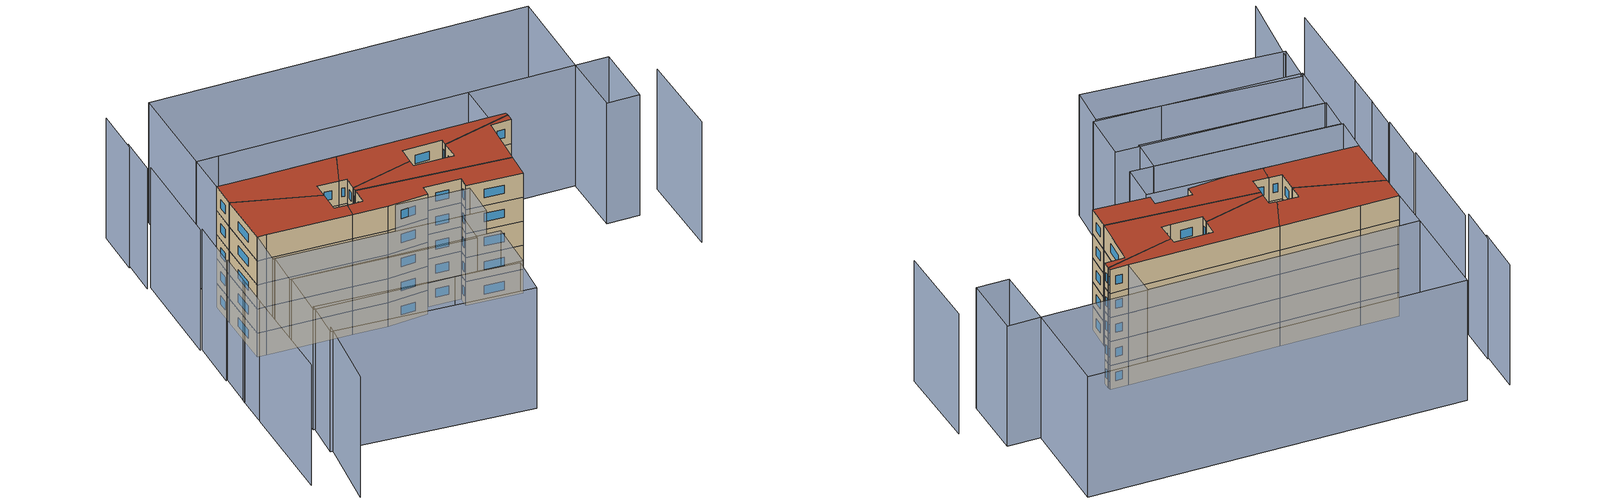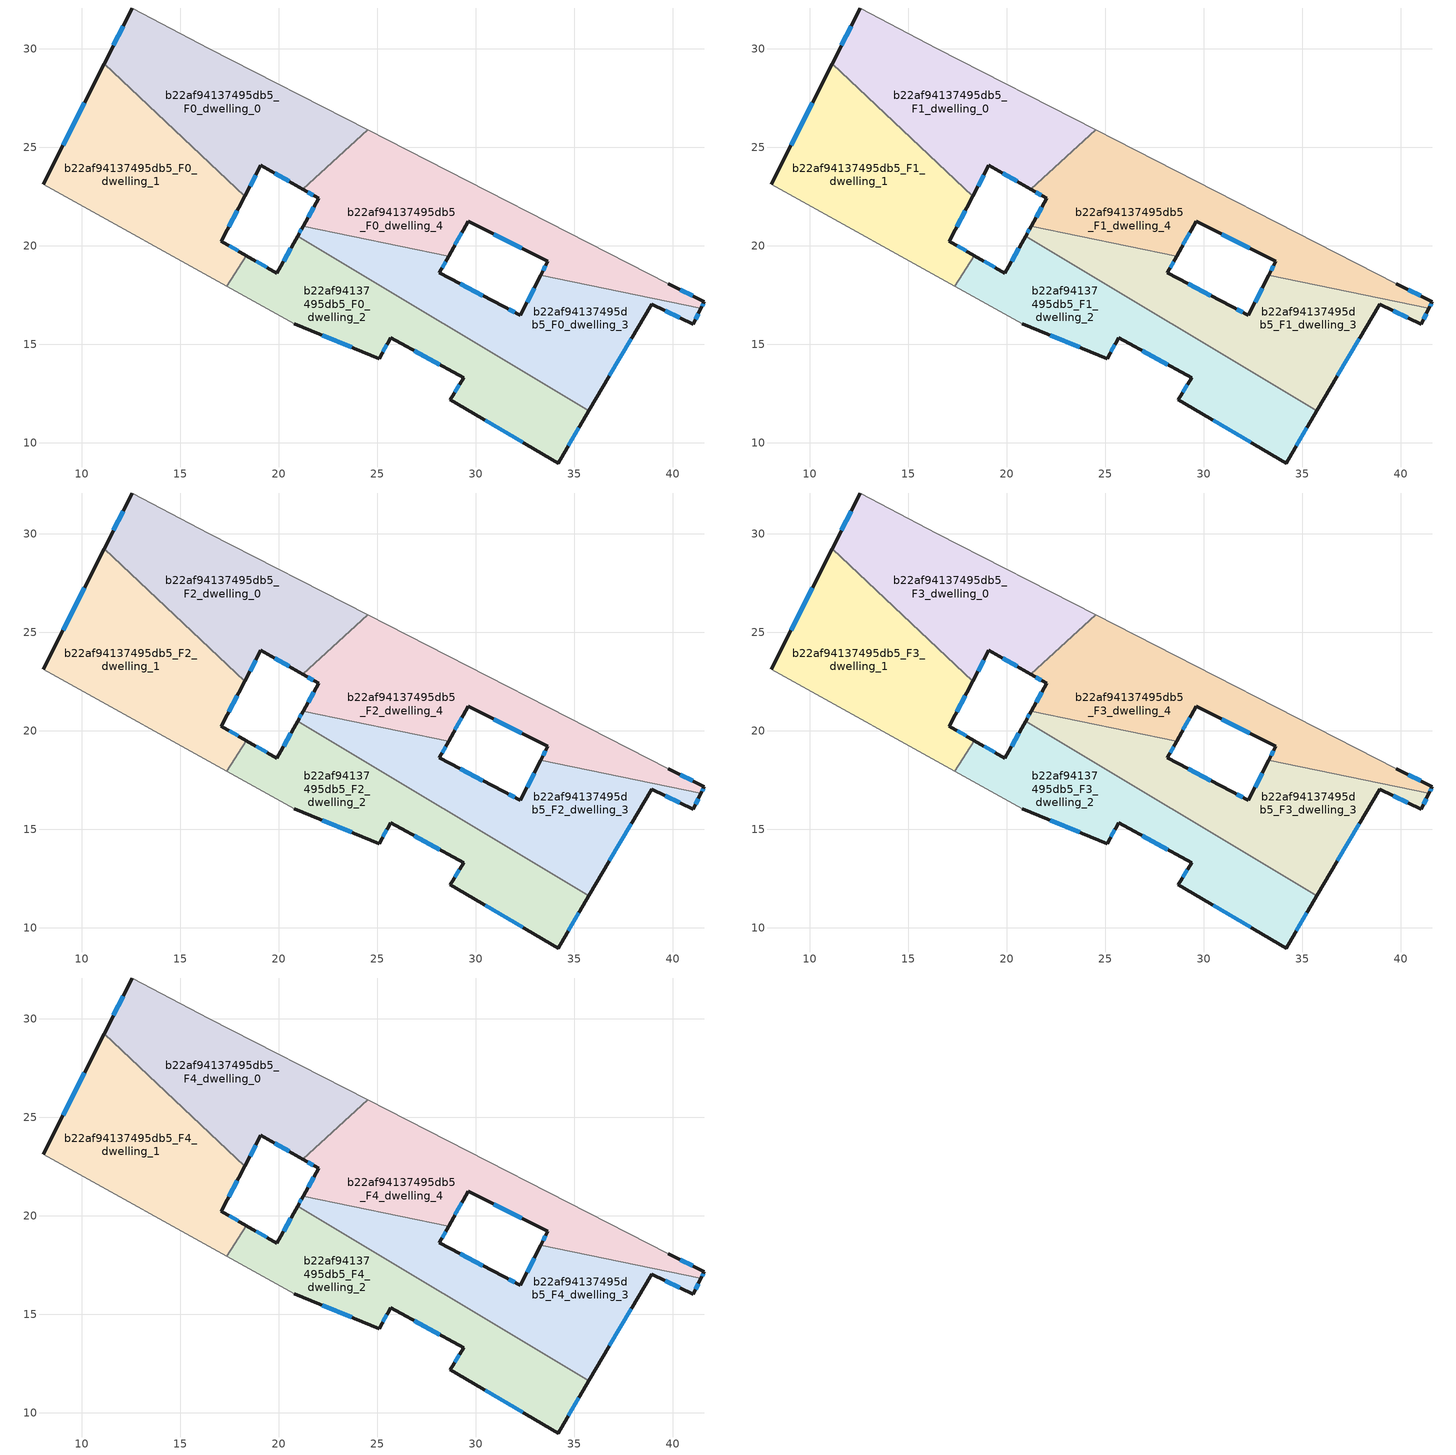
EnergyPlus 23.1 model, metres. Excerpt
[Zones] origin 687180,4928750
b22af94137495db5_F0_dwelling_0
 floor ground (EU_floor_Construction): 24.52,25.89 21.21,22.88 19.09,24.09 18.27,22.54 11.14,29.26 12.56,32.08 16.47,30.01 z0
 wall outside (EU_wall_Construction): 18.27,22.54 19.09,24.09 21.21,22.88 / 12.56,32.08 11.14,29.26 z0:3
 wall adiabatic (EU_wall_Construction): 24.52,25.89 16.47,30.01 12.56,32.08 z0:3
 wall to b22af94137495db5_F0_dwelling_4 (EU_wall_Construction): 21.21,22.88 24.51,25.89 z0:3
 wall to b22af94137495db5_F0_dwelling_1 (EU_wall_Construction): 11.14,29.26 18.27,22.54 z0:3
 window (EU_Window_Construction): 19.78,23.7 20.52,23.28 / 18.54,23.04 18.83,23.58 / 12.1,31.16 11.6,30.18 z0.98:2.02
b22af94137495db5_F0_dwelling_1
 floor ground (EU_floor_Construction): 18.27,22.54 17.06,20.24 18.34,19.51 17.34,17.96 8.94,22.63 8.03,23.13 11.14,29.26 z0
 wall outside (EU_wall_Construction): 11.14,29.26 8.03,23.13 / 18.34,19.51 17.06,20.24 18.27,22.54 z0:3
 wall adiabatic (EU_wall_Construction): 8.03,23.13 8.94,22.63 17.34,17.96 z0:3
 wall to b22af94137495db5_F0_dwelling_2 (EU_wall_Construction): 17.35,17.96 18.34,19.51 z0:3
 window (EU_Window_Construction): 10.13,27.27 9.04,25.13 / 17.46,20.99 17.88,21.79 / 17.93,19.75 17.48,20 z0.98:2.02
b22af94137495db5_F0_dwelling_2
 floor ground (EU_floor_Construction): 35.74,11.64 34.17,8.98 28.7,12.2 29.38,13.32 25.67,15.34 25.09,14.27 20.79,16.04 17.34,17.96 18.34,19.51 19.9,18.62 20.95,20.5 z0
 wall outside (EU_wall_Construction): 20.79,16.04 25.09,14.27 25.67,15.34 29.38,13.32 28.7,12.2 34.17,8.98 35.74,11.64 / 20.95,20.5 19.9,18.62 18.34,19.51 z0:3
 wall adiabatic (EU_wall_Construction): 17.34,17.96 20.79,16.04 z0:3
 wall to b22af94137495db5_F0_dwelling_3 (EU_wall_Construction): 35.74,11.64 20.95,20.5 z0:3
 window (EU_Window_Construction): 29.16,12.96 28.92,12.57 / 26.88,14.68 28.18,13.98 / 25.28,14.62 25.48,14.99 / 22.19,15.47 23.69,14.85 / 19.4,18.91 18.85,19.22 / 20.61,19.89 20.24,19.23 / 34.68,9.85 35.23,10.78 / 30.48,11.15 32.39,10.03 z0.98:2.02
b22af94137495db5_F0_dwelling_3
 floor ground (EU_floor_Construction): 41.43,16.83 41.03,16.02 38.92,17.05 35.74,11.64 20.95,20.5 21.23,21 28.62,19.48 28.15,18.63 31.39,16.93 32.26,16.48 33.3,18.51 z0
 wall outside (EU_wall_Construction): 35.74,11.64 38.92,17.05 41.03,16.02 41.43,16.83 / 21.23,21 20.95,20.5 / 33.3,18.51 32.26,16.48 31.39,16.93 28.15,18.63 28.62,19.48 z0:3
 wall to b22af94137495db5_F0_dwelling_4 (EU_wall_Construction): 28.62,19.48 21.23,21 / 41.43,16.83 33.3,18.51 z0:3
 window (EU_Window_Construction): 36.77,13.4 37.89,15.29 / 21.14,20.84 21.04,20.66 / 28.3,18.91 28.47,19.2 / 30.34,17.48 29.21,18.08 / 31.98,16.63 31.68,16.78 / 32.96,17.85 32.6,17.14 / 41.16,16.28 41.3,16.57 / 39.61,16.72 40.35,16.36 z0.98:2.02
b22af94137495db5_F0_dwelling_4
 floor ground (EU_floor_Construction): 39.77,18.08 41.6,17.18 41.43,16.83 33.3,18.51 33.65,19.21 29.6,21.26 28.62,19.48 21.23,21 22.02,22.42 21.21,22.88 24.52,25.89 z0
 wall outside (EU_wall_Construction): 28.62,19.48 29.6,21.26 33.65,19.21 33.3,18.51 / 21.21,22.88 22.02,22.42 21.23,21 / 41.43,16.83 41.6,17.18 39.77,18.08 z0:3
 wall adiabatic (EU_wall_Construction): 39.77,18.08 24.52,25.89 z0:3
 window (EU_Window_Construction): 33.54,18.98 33.41,18.74 / 30.92,20.59 32.34,19.88 / 28.94,20.06 29.28,20.68 / 21.77,21.96 21.49,21.46 / 21.47,22.73 21.76,22.57 / 41.01,17.47 40.37,17.79 / 41.49,16.95 41.55,17.07 z0.98:2.02
b22af94137495db5_F1_dwelling_0
 floor to b22af94137495db5_F0_dwelling_0 (EU_floor_Construction): 24.51,25.89 21.21,22.88 19.09,24.09 18.27,22.54 11.14,29.26 12.56,32.08 16.47,30.01 z3
 wall outside (EU_wall_Construction): 18.27,22.54 19.09,24.09 21.21,22.88 / 12.56,32.08 11.14,29.26 z3:6
 wall adiabatic (EU_wall_Construction): 24.52,25.89 16.47,30.01 12.56,32.08 z3:6
 wall to b22af94137495db5_F1_dwelling_4 (EU_wall_Construction): 21.21,22.88 24.51,25.89 z3:6
 wall to b22af94137495db5_F1_dwelling_1 (EU_wall_Construction): 11.14,29.26 18.27,22.54 z3:6
 window (EU_Window_Construction): 19.78,23.7 20.52,23.28 / 18.54,23.04 18.83,23.58 / 12.1,31.16 11.6,30.18 z3.98:5.02
b22af94137495db5_F1_dwelling_1
 floor to b22af94137495db5_F0_dwelling_1 (EU_floor_Construction): 18.27,22.54 17.06,20.24 18.34,19.51 17.34,17.96 8.94,22.63 8.03,23.13 11.14,29.26 z3
 wall outside (EU_wall_Construction): 11.14,29.26 8.03,23.13 / 18.34,19.51 17.06,20.24 18.27,22.54 z3:6
 wall adiabatic (EU_wall_Construction): 8.03,23.13 8.94,22.63 17.34,17.96 z3:6
 wall to b22af94137495db5_F1_dwelling_2 (EU_wall_Construction): 17.35,17.96 18.34,19.51 z3:6
 window (EU_Window_Construction): 10.13,27.27 9.04,25.13 / 17.46,20.99 17.88,21.79 / 17.93,19.75 17.48,20 z3.98:5.02
b22af94137495db5_F1_dwelling_2
 floor to b22af94137495db5_F0_dwelling_2 (EU_floor_Construction): 35.74,11.64 34.17,8.98 28.7,12.2 29.38,13.32 25.67,15.34 25.09,14.27 20.79,16.04 17.34,17.96 18.34,19.51 19.9,18.62 20.95,20.5 z3
 wall outside (EU_wall_Construction): 20.79,16.04 25.09,14.27 25.67,15.34 29.38,13.32 28.7,12.2 34.17,8.98 35.74,11.64 / 20.95,20.5 19.9,18.62 18.34,19.51 z3:6
 wall adiabatic (EU_wall_Construction): 17.34,17.96 20.79,16.04 z3:6
 wall to b22af94137495db5_F1_dwelling_3 (EU_wall_Construction): 35.74,11.64 20.95,20.5 z3:6
 window (EU_Window_Construction): 29.16,12.96 28.92,12.57 / 26.88,14.68 28.18,13.98 / 25.28,14.62 25.48,14.99 / 22.19,15.47 23.69,14.85 / 19.4,18.91 18.85,19.22 / 20.61,19.89 20.24,19.23 / 34.68,9.85 35.23,10.78 / 30.48,11.15 32.39,10.03 z3.98:5.02
b22af94137495db5_F1_dwelling_3
 floor to b22af94137495db5_F0_dwelling_3 (EU_floor_Construction): 41.43,16.83 41.03,16.02 38.92,17.05 35.74,11.64 20.95,20.5 21.23,21 28.62,19.48 28.15,18.63 31.39,16.93 32.26,16.48 33.3,18.51 z3
 wall outside (EU_wall_Construction): 35.74,11.64 38.92,17.05 41.03,16.02 41.43,16.83 / 21.23,21 20.95,20.5 / 33.3,18.51 32.26,16.48 31.39,16.93 28.15,18.63 28.62,19.48 z3:6
 wall to b22af94137495db5_F1_dwelling_4 (EU_wall_Construction): 28.62,19.48 21.23,21 / 41.43,16.83 33.3,18.51 z3:6
 window (EU_Window_Construction): 36.77,13.4 37.89,15.29 / 21.14,20.84 21.04,20.66 / 28.3,18.91 28.47,19.2 / 30.34,17.48 29.21,18.08 / 31.98,16.63 31.68,16.78 / 32.96,17.85 32.6,17.14 / 41.16,16.28 41.3,16.57 / 39.61,16.72 40.35,16.36 z3.98:5.02
b22af94137495db5_F1_dwelling_4
 floor to b22af94137495db5_F0_dwelling_4 (EU_floor_Construction): 39.77,18.08 41.6,17.18 41.43,16.83 33.3,18.51 33.65,19.21 29.6,21.26 28.62,19.48 21.23,21 22.02,22.42 21.21,22.88 24.51,25.89 z3
 wall outside (EU_wall_Construction): 28.62,19.48 29.6,21.26 33.65,19.21 33.3,18.51 / 21.21,22.88 22.02,22.42 21.23,21 / 41.43,16.83 41.6,17.18 39.77,18.08 z3:6
 wall adiabatic (EU_wall_Construction): 39.77,18.08 24.52,25.89 z3:6
 window (EU_Window_Construction): 33.54,18.98 33.41,18.74 / 30.92,20.59 32.34,19.88 / 28.94,20.06 29.28,20.68 / 21.77,21.96 21.49,21.46 / 21.47,22.73 21.76,22.57 / 41.01,17.47 40.37,17.79 / 41.49,16.95 41.55,17.07 z3.98:5.02
b22af94137495db5_F2_dwelling_0
 floor to b22af94137495db5_F1_dwelling_0 (EU_floor_Construction): 24.51,25.89 21.21,22.88 19.09,24.09 18.27,22.54 11.14,29.26 12.56,32.08 16.47,30.01 z6
 wall outside (EU_wall_Construction): 18.27,22.54 19.09,24.09 21.21,22.88 / 12.56,32.08 11.14,29.26 z6:9
 wall adiabatic (EU_wall_Construction): 24.52,25.89 16.47,30.01 12.56,32.08 z6:9
 wall to b22af94137495db5_F2_dwelling_4 (EU_wall_Construction): 21.21,22.88 24.51,25.89 z6:9
 wall to b22af94137495db5_F2_dwelling_1 (EU_wall_Construction): 11.14,29.26 18.27,22.54 z6:9
 window (EU_Window_Construction): 19.78,23.7 20.52,23.28 / 18.54,23.04 18.83,23.58 / 12.1,31.16 11.6,30.18 z6.98:8.02
b22af94137495db5_F2_dwelling_1
 floor to b22af94137495db5_F1_dwelling_1 (EU_floor_Construction): 18.27,22.54 17.06,20.24 18.34,19.51 17.34,17.96 8.94,22.63 8.03,23.13 11.14,29.26 z6
 wall outside (EU_wall_Construction): 11.14,29.26 8.03,23.13 / 18.34,19.51 17.06,20.24 18.27,22.54 z6:9
 wall adiabatic (EU_wall_Construction): 8.03,23.13 8.94,22.63 17.34,17.96 z6:9
 wall to b22af94137495db5_F2_dwelling_2 (EU_wall_Construction): 17.35,17.96 18.34,19.51 z6:9
 window (EU_Window_Construction): 10.13,27.27 9.04,25.13 / 17.46,20.99 17.88,21.79 / 17.93,19.75 17.48,20 z6.98:8.02
b22af94137495db5_F2_dwelling_2
 floor to b22af94137495db5_F1_dwelling_2 (EU_floor_Construction): 35.74,11.64 34.17,8.98 28.7,12.2 29.38,13.32 25.67,15.34 25.09,14.27 20.79,16.04 17.34,17.96 18.34,19.51 19.9,18.62 20.95,20.5 z6
 wall outside (EU_wall_Construction): 20.79,16.04 25.09,14.27 25.67,15.34 29.38,13.32 28.7,12.2 34.17,8.98 35.74,11.64 / 20.95,20.5 19.9,18.62 18.34,19.51 z6:9
 wall adiabatic (EU_wall_Construction): 17.34,17.96 20.79,16.04 z6:9
 wall to b22af94137495db5_F2_dwelling_3 (EU_wall_Construction): 35.74,11.64 20.95,20.5 z6:9
 window (EU_Window_Construction): 29.16,12.96 28.92,12.57 / 26.88,14.68 28.18,13.98 / 25.28,14.62 25.48,14.99 / 22.19,15.47 23.69,14.85 / 19.4,18.91 18.85,19.22 / 20.61,19.89 20.24,19.23 / 34.68,9.85 35.23,10.78 / 30.48,11.15 32.39,10.03 z6.98:8.02
b22af94137495db5_F2_dwelling_3
 floor to b22af94137495db5_F1_dwelling_3 (EU_floor_Construction): 41.43,16.83 41.03,16.02 38.92,17.05 35.74,11.64 20.95,20.5 21.23,21 28.62,19.48 28.15,18.63 31.39,16.93 32.26,16.48 33.3,18.51 z6
 wall outside (EU_wall_Construction): 35.74,11.64 38.92,17.05 41.03,16.02 41.43,16.83 / 21.23,21 20.95,20.5 / 33.3,18.51 32.26,16.48 31.39,16.93 28.15,18.63 28.62,19.48 z6:9
 wall to b22af94137495db5_F2_dwelling_4 (EU_wall_Construction): 28.62,19.48 21.23,21 / 41.43,16.83 33.3,18.51 z6:9
 window (EU_Window_Construction): 36.77,13.4 37.89,15.29 / 21.14,20.84 21.04,20.66 / 28.3,18.91 28.47,19.2 / 30.34,17.48 29.21,18.08 / 31.98,16.63 31.68,16.78 / 32.96,17.85 32.6,17.14 / 41.16,16.28 41.3,16.57 / 39.61,16.72 40.35,16.36 z6.98:8.02
b22af94137495db5_F2_dwelling_4
 floor to b22af94137495db5_F1_dwelling_4 (EU_floor_Construction): 39.77,18.08 41.6,17.18 41.43,16.83 33.3,18.51 33.65,19.21 29.6,21.26 28.62,19.48 21.23,21 22.02,22.42 21.21,22.88 24.51,25.89 z6
 wall outside (EU_wall_Construction): 28.62,19.48 29.6,21.26 33.65,19.21 33.3,18.51 / 21.21,22.88 22.02,22.42 21.23,21 / 41.43,16.83 41.6,17.18 39.77,18.08 z6:9
 wall adiabatic (EU_wall_Construction): 39.77,18.08 24.52,25.89 z6:9
 window (EU_Window_Construction): 33.54,18.98 33.41,18.74 / 30.92,20.59 32.34,19.88 / 28.94,20.06 29.28,20.68 / 21.77,21.96 21.49,21.46 / 21.47,22.73 21.76,22.57 / 41.01,17.47 40.37,17.79 / 41.49,16.95 41.55,17.07 z6.98:8.02
b22af94137495db5_F3_dwelling_0
 floor to b22af94137495db5_F2_dwelling_0 (EU_floor_Construction): 24.51,25.89 21.21,22.88 19.09,24.09 18.27,22.54 11.14,29.26 12.56,32.08 16.47,30.01 z9
 wall outside (EU_wall_Construction): 18.27,22.54 19.09,24.09 21.21,22.88 / 12.56,32.08 11.14,29.26 z9:12
 wall adiabatic (EU_wall_Construction): 24.52,25.89 16.47,30.01 12.56,32.08 z9:12
 wall to b22af94137495db5_F3_dwelling_4 (EU_wall_Construction): 21.21,22.88 24.51,25.89 z9:12
 wall to b22af94137495db5_F3_dwelling_1 (EU_wall_Construction): 11.14,29.26 18.27,22.54 z9:12
 window (EU_Window_Construction): 19.78,23.7 20.52,23.28 / 18.54,23.04 18.83,23.58 / 12.1,31.16 11.6,30.18 z9.98:11.02
b22af94137495db5_F3_dwelling_1
 floor to b22af94137495db5_F2_dwelling_1 (EU_floor_Construction): 18.27,22.54 17.06,20.24 18.34,19.51 17.34,17.96 8.94,22.63 8.03,23.13 11.14,29.26 z9
 wall outside (EU_wall_Construction): 11.14,29.26 8.03,23.13 / 18.34,19.51 17.06,20.24 18.27,22.54 z9:12
 wall adiabatic (EU_wall_Construction): 8.03,23.13 8.94,22.63 17.34,17.96 z9:12
 wall to b22af94137495db5_F3_dwelling_2 (EU_wall_Construction): 17.35,17.96 18.34,19.51 z9:12
 window (EU_Window_Construction): 10.13,27.27 9.04,25.13 / 17.46,20.99 17.88,21.79 / 17.93,19.75 17.48,20 z9.98:11.02
b22af94137495db5_F3_dwelling_2
 floor to b22af94137495db5_F2_dwelling_2 (EU_floor_Construction): 35.74,11.64 34.17,8.98 28.7,12.2 29.38,13.32 25.67,15.34 25.09,14.27 20.79,16.04 17.34,17.96 18.34,19.51 19.9,18.62 20.95,20.5 z9
 wall outside (EU_wall_Construction): 20.79,16.04 25.09,14.27 25.67,15.34 29.38,13.32 28.7,12.2 34.17,8.98 35.74,11.64 / 20.95,20.5 19.9,18.62 18.34,19.51 z9:12
 wall adiabatic (EU_wall_Construction): 17.34,17.96 20.79,16.04 z9:12
 wall to b22af94137495db5_F3_dwelling_3 (EU_wall_Construction): 35.74,11.64 20.95,20.5 z9:12
 window (EU_Window_Construction): 29.16,12.96 28.92,12.57 / 26.88,14.68 28.18,13.98 / 25.28,14.62 25.48,14.99 / 22.19,15.47 23.69,14.85 / 19.4,18.91 18.85,19.22 / 20.61,19.89 20.24,19.23 / 34.68,9.85 35.23,10.78 / 30.48,11.15 32.39,10.03 z9.98:11.02
b22af94137495db5_F3_dwelling_3
 floor to b22af94137495db5_F2_dwelling_3 (EU_floor_Construction): 41.43,16.83 41.03,16.02 38.92,17.05 35.74,11.64 20.95,20.5 21.23,21 28.62,19.48 28.15,18.63 31.39,16.93 32.26,16.48 33.3,18.51 z9
 wall outside (EU_wall_Construction): 35.74,11.64 38.92,17.05 41.03,16.02 41.43,16.83 / 21.23,21 20.95,20.5 / 33.3,18.51 32.26,16.48 31.39,16.93 28.15,18.63 28.62,19.48 z9:12
 wall to b22af94137495db5_F3_dwelling_4 (EU_wall_Construction): 28.62,19.48 21.23,21 / 41.43,16.83 33.3,18.51 z9:12
 window (EU_Window_Construction): 36.77,13.4 37.89,15.29 / 21.14,20.84 21.04,20.66 / 28.3,18.91 28.47,19.2 / 30.34,17.48 29.21,18.08 / 31.98,16.63 31.68,16.78 / 32.96,17.85 32.6,17.14 / 41.16,16.28 41.3,16.57 / 39.61,16.72 40.35,16.36 z9.98:11.02
b22af94137495db5_F3_dwelling_4
 floor to b22af94137495db5_F2_dwelling_4 (EU_floor_Construction): 39.77,18.08 41.6,17.18 41.43,16.83 33.3,18.51 33.65,19.21 29.6,21.26 28.62,19.48 21.23,21 22.02,22.42 21.21,22.88 24.51,25.89 z9
 wall outside (EU_wall_Construction): 28.62,19.48 29.6,21.26 33.65,19.21 33.3,18.51 / 21.21,22.88 22.02,22.42 21.23,21 / 41.43,16.83 41.6,17.18 39.77,18.08 z9:12
 wall adiabatic (EU_wall_Construction): 39.77,18.08 24.52,25.89 z9:12
 window (EU_Window_Construction): 33.54,18.98 33.41,18.74 / 30.92,20.59 32.34,19.88 / 28.94,20.06 29.28,20.68 / 21.77,21.96 21.49,21.46 / 21.47,22.73 21.76,22.57 / 41.01,17.47 40.37,17.79 / 41.49,16.95 41.55,17.07 z9.98:11.02
b22af94137495db5_F4_dwelling_0
 floor to b22af94137495db5_F3_dwelling_0 (EU_floor_Construction): 24.51,25.89 21.21,22.88 19.09,24.09 18.27,22.54 11.14,29.26 12.56,32.08 16.47,30.01 z12
 wall outside (EU_wall_Construction): 18.27,22.54 19.09,24.09 21.21,22.88 / 12.56,32.08 11.14,29.26 z12:15
 wall adiabatic (EU_wall_Construction): 24.52,25.89 16.47,30.01 12.56,32.08 z12:15
 wall to b22af94137495db5_F4_dwelling_4 (EU_wall_Construction): 21.21,22.88 24.51,25.89 z12:15
 wall to b22af94137495db5_F4_dwelling_1 (EU_wall_Construction): 11.14,29.26 18.27,22.54 z12:15
 window (EU_Window_Construction): 19.78,23.7 20.52,23.28 / 18.54,23.04 18.83,23.58 / 12.1,31.16 11.6,30.18 z12.98:14.02
 roof outside (EU_roof_Construction): 21.21,22.88 24.52,25.89 16.47,30.01 12.56,32.08 11.14,29.26 18.27,22.54 19.09,24.09 z15
b22af94137495db5_F4_dwelling_1
 floor to b22af94137495db5_F3_dwelling_1 (EU_floor_Construction): 18.27,22.54 17.06,20.24 18.34,19.51 17.34,17.96 8.94,22.63 8.03,23.13 11.14,29.26 z12
 wall outside (EU_wall_Construction): 11.14,29.26 8.03,23.13 / 18.34,19.51 17.06,20.24 18.27,22.54 z12:15
 wall adiabatic (EU_wall_Construction): 8.03,23.13 8.94,22.63 17.34,17.96 z12:15
 wall to b22af94137495db5_F4_dwelling_2 (EU_wall_Construction): 17.35,17.96 18.34,19.51 z12:15
 window (EU_Window_Construction): 10.13,27.27 9.04,25.13 / 17.46,20.99 17.88,21.79 / 17.93,19.75 17.48,20 z12.98:14.02
 roof outside (EU_roof_Construction): 17.34,17.96 18.34,19.51 17.06,20.24 18.27,22.54 11.14,29.26 8.03,23.13 8.94,22.63 z15
b22af94137495db5_F4_dwelling_2
 floor to b22af94137495db5_F3_dwelling_2 (EU_floor_Construction): 35.74,11.64 34.17,8.98 28.7,12.2 29.38,13.32 25.67,15.34 25.09,14.27 20.79,16.04 17.34,17.96 18.34,19.51 19.9,18.62 20.95,20.5 z12
 wall outside (EU_wall_Construction): 20.79,16.04 25.09,14.27 25.67,15.34 29.38,13.32 28.7,12.2 34.17,8.98 35.74,11.64 / 20.95,20.5 19.9,18.62 18.34,19.51 z12:15
 wall adiabatic (EU_wall_Construction): 17.34,17.96 20.79,16.04 z12:15
 wall to b22af94137495db5_F4_dwelling_3 (EU_wall_Construction): 35.74,11.64 20.95,20.5 z12:15
 window (EU_Window_Construction): 29.16,12.96 28.92,12.57 / 26.88,14.68 28.18,13.98 / 25.28,14.62 25.48,14.99 / 22.19,15.47 23.69,14.85 / 19.4,18.91 18.85,19.22 / 20.61,19.89 20.24,19.23 / 34.68,9.85 35.23,10.78 / 30.48,11.15 32.39,10.03 z12.98:14.02
 roof outside (EU_roof_Construction): 34.17,8.98 35.74,11.64 20.95,20.5 19.9,18.62 18.34,19.51 17.34,17.96 20.79,16.04 25.09,14.27 25.67,15.34 29.38,13.32 28.7,12.2 z15
b22af94137495db5_F4_dwelling_3
 floor to b22af94137495db5_F3_dwelling_3 (EU_floor_Construction): 41.43,16.83 41.03,16.02 38.92,17.05 35.74,11.64 20.95,20.5 21.23,21 28.62,19.48 28.15,18.63 31.39,16.93 32.26,16.48 33.3,18.51 z12
 wall outside (EU_wall_Construction): 35.74,11.64 38.92,17.05 41.03,16.02 41.43,16.83 / 21.23,21 20.95,20.5 / 33.3,18.51 32.26,16.48 31.39,16.93 28.15,18.63 28.62,19.48 z12:15
 wall to b22af94137495db5_F4_dwelling_4 (EU_wall_Construction): 28.62,19.48 21.23,21 / 41.43,16.83 33.3,18.51 z12:15
 window (EU_Window_Construction): 36.77,13.4 37.89,15.29 / 21.14,20.84 21.04,20.66 / 28.3,18.91 28.47,19.2 / 30.34,17.48 29.21,18.08 / 31.98,16.63 31.68,16.78 / 32.96,17.85 32.6,17.14 / 41.16,16.28 41.3,16.57 / 39.61,16.72 40.35,16.36 z12.98:14.02
 roof outside (EU_roof_Construction): 41.03,16.02 41.43,16.83 33.3,18.51 32.26,16.48 31.39,16.93 28.15,18.63 28.62,19.48 21.23,21 20.95,20.5 35.74,11.64 38.92,17.05 z15
b22af94137495db5_F4_dwelling_4
 floor to b22af94137495db5_F3_dwelling_4 (EU_floor_Construction): 39.77,18.08 41.6,17.18 41.43,16.83 33.3,18.51 33.65,19.21 29.6,21.26 28.62,19.48 21.23,21 22.02,22.42 21.21,22.88 24.51,25.89 z12
 wall outside (EU_wall_Construction): 28.62,19.48 29.6,21.26 33.65,19.21 33.3,18.51 / 21.21,22.88 22.02,22.42 21.23,21 / 41.43,16.83 41.6,17.18 39.77,18.08 z12:15
 wall adiabatic (EU_wall_Construction): 39.77,18.08 24.52,25.89 z12:15
 window (EU_Window_Construction): 33.54,18.98 33.41,18.74 / 30.92,20.59 32.34,19.88 / 28.94,20.06 29.28,20.68 / 21.77,21.96 21.49,21.46 / 21.47,22.73 21.76,22.57 / 41.01,17.47 40.37,17.79 / 41.49,16.95 41.55,17.07 z12.98:14.02
 roof outside (EU_roof_Construction): 41.43,16.83 41.6,17.18 39.77,18.08 24.52,25.89 21.21,22.88 22.02,22.42 21.23,21 28.62,19.48 29.6,21.26 33.65,19.21 33.3,18.51 z15
shading: 52.92,0.44 57.57,9.99 / -5.19,-0.99 -0.05,7.01 / -0.91,15.65 -6.62,4.29 / 0.98,19.32 -0.97,15.46 / 2.88,22.88 0.84,19.03 / 5.61,28.39 2.73,22.96 / 11.04,39.55 5.38,28.51 / 12.95,44.03 10.73,39.71 / 15.23,48.73 12.56,43.54 / 18.76,-5.09 -0.71,6.56 / -0.71,6.56 1.77,10.71 / 1.77,10.71 21.24,-0.93 / 21.24,-0.93 18.76,-5.09 / 4.2,15.56 24.57,4.26 / 24.57,4.26 21.7,-0.91 / 21.7,-0.91 1.33,10.39 / 1.33,10.39 4.2,15.56 / 6.07,19.25 24.14,8.98 / 24.14,8.98 22.09,5.37 / 22.09,5.37 4.02,15.64 / 4.02,15.64 6.07,19.25 / 26.42,7.69 5.89,19.36 / 5.89,19.36 8.1,23.25 / 8.1,23.25 28.64,11.58 / 28.64,11.58 26.42,7.69 / 14.81,36.52 42.06,22.53 / 42.06,22.53 39.76,18.05 / 39.76,18.05 12.51,32.04 / 12.51,32.04 14.81,36.52 / 52.82,17 14.78,36.54 / 14.78,36.54 20.19,47.07 / 20.19,47.07 58.23,27.53 / 58.23,27.53 52.82,17 / 56.2,15.33 52.79,8.5 / 52.79,8.5 49.42,10.18 / 49.42,10.18 52.82,17.01 / 52.82,17.01 56.2,15.33 z0:15
[Building]
EU S2 Campaign: North Axis=0; Terrain=City; Solar Distribution=FullExterior
[Site:Location]
Bologna: Latitude=44.5; Longitude=11.25; Time Zone=1; Elevation=37
[SizingPeriod:WeatherFileDays]
AnnualSizingPeriod: Begin Month=1; Begin Day of Month=1; End Month=12; End Day of Month=31; Day of Week for Start Day=Monday; Use Weather File Daylight Saving Period=No; Use Weather File Rain and Snow Indicators=No
[MATERIAL]
EU_InternalMass_Material: Roughness=MediumRough; Thickness=0.1; Conductivity=1; Density=1800; Specific Heat=900; Thermal Absorptance=0.9; Solar Absorptance=0.7; Visible Absorptance=0.7
[MATERIAL:NOMASS] Roughness=MediumRough; Thermal Absorptance=0.9; Solar Absorptance=0.7; Visible Absorptance=0.7
Name | Thermal Resistance
EU_wall_NoMass | 0.905828
EU_roof_NoMass | 0.37593
EU_floor_NoMass | 0.67114
[WINDOWMATERIAL:SIMPLEGLAZINGSYSTEM]
EU_Window_SimpleGlazing: UFactor=4.52486; Solar Heat Gain Coefficient=0.85; Visible Transmittance=0.85
[CONSTRUCTION]
EU_wall_Construction: EU_wall_NoMass
EU_roof_Construction: EU_roof_NoMass
EU_floor_Construction: EU_floor_NoMass
EU_Window_Construction: EU_Window_SimpleGlazing
EU_InternalMass_Construction: EU_InternalMass_Material
[ZONE] Type=1; Multiplier=1; Ceiling Height=autocalculate; Floor Area=autocalculate; Part of Total Floor Area=Yes
Name | Volume
b22af94137495db5_F0_dwelling_0; b22af94137495db5_F1_dwelling_0; b22af94137495db5_F2_dwelling_0; b22af94137495db5_F3_dwelling_0; b22af94137495db5_F4_dwelling_0 | 166.981
b22af94137495db5_F0_dwelling_1 | 166.973
b22af94137495db5_F1_dwelling_1; b22af94137495db5_F2_dwelling_1; b22af94137495db5_F3_dwelling_1; b22af94137495db5_F4_dwelling_1 | 166.975
b22af94137495db5_F0_dwelling_2 | 166.989
b22af94137495db5_F1_dwelling_2; b22af94137495db5_F2_dwelling_2; b22af94137495db5_F3_dwelling_2; b22af94137495db5_F4_dwelling_2 | 166.986
b22af94137495db5_F0_dwelling_3; b22af94137495db5_F1_dwelling_3; b22af94137495db5_F2_dwelling_3; b22af94137495db5_F3_dwelling_3; b22af94137495db5_F4_dwelling_3 | 166.969
b22af94137495db5_F0_dwelling_4 | 166.949
b22af94137495db5_F1_dwelling_4; b22af94137495db5_F2_dwelling_4; b22af94137495db5_F3_dwelling_4; b22af94137495db5_F4_dwelling_4 | 166.948
[INTERNALMASS] Construction=EU_InternalMass_Construction
Name | Zone or ZoneList | Surface Area
b22af94137495db5_F0_dwelling_0_EU_InternalMass | b22af94137495db5_F0_dwelling_0 | 55.6603
b22af94137495db5_F0_dwelling_1_EU_InternalMass | b22af94137495db5_F0_dwelling_1 | 55.658
b22af94137495db5_F0_dwelling_2_EU_InternalMass | b22af94137495db5_F0_dwelling_2 | 55.6625
b22af94137495db5_F0_dwelling_3_EU_InternalMass | b22af94137495db5_F0_dwelling_3 | 55.6562
b22af94137495db5_F0_dwelling_4_EU_InternalMass | b22af94137495db5_F0_dwelling_4 | 55.6495
b22af94137495db5_F1_dwelling_0_EU_InternalMass | b22af94137495db5_F1_dwelling_0 | 55.6603
b22af94137495db5_F1_dwelling_1_EU_InternalMass | b22af94137495db5_F1_dwelling_1 | 55.658
b22af94137495db5_F1_dwelling_2_EU_InternalMass | b22af94137495db5_F1_dwelling_2 | 55.6625
b22af94137495db5_F1_dwelling_3_EU_InternalMass | b22af94137495db5_F1_dwelling_3 | 55.6562
b22af94137495db5_F1_dwelling_4_EU_InternalMass | b22af94137495db5_F1_dwelling_4 | 55.6495
b22af94137495db5_F2_dwelling_0_EU_InternalMass | b22af94137495db5_F2_dwelling_0 | 55.6603
b22af94137495db5_F2_dwelling_1_EU_InternalMass | b22af94137495db5_F2_dwelling_1 | 55.658
b22af94137495db5_F2_dwelling_2_EU_InternalMass | b22af94137495db5_F2_dwelling_2 | 55.6625
b22af94137495db5_F2_dwelling_3_EU_InternalMass | b22af94137495db5_F2_dwelling_3 | 55.6562
b22af94137495db5_F2_dwelling_4_EU_InternalMass | b22af94137495db5_F2_dwelling_4 | 55.6495
b22af94137495db5_F3_dwelling_0_EU_InternalMass | b22af94137495db5_F3_dwelling_0 | 55.6603
b22af94137495db5_F3_dwelling_1_EU_InternalMass | b22af94137495db5_F3_dwelling_1 | 55.658
b22af94137495db5_F3_dwelling_2_EU_InternalMass | b22af94137495db5_F3_dwelling_2 | 55.6625
b22af94137495db5_F3_dwelling_3_EU_InternalMass | b22af94137495db5_F3_dwelling_3 | 55.6562
b22af94137495db5_F3_dwelling_4_EU_InternalMass | b22af94137495db5_F3_dwelling_4 | 55.6495
b22af94137495db5_F4_dwelling_0_EU_InternalMass | b22af94137495db5_F4_dwelling_0 | 55.6603
b22af94137495db5_F4_dwelling_1_EU_InternalMass | b22af94137495db5_F4_dwelling_1 | 55.658
b22af94137495db5_F4_dwelling_2_EU_InternalMass | b22af94137495db5_F4_dwelling_2 | 55.6625
b22af94137495db5_F4_dwelling_3_EU_InternalMass | b22af94137495db5_F4_dwelling_3 | 55.6562
b22af94137495db5_F4_dwelling_4_EU_InternalMass | b22af94137495db5_F4_dwelling_4 | 55.6495
[OTHEREQUIPMENT] Fuel Type=Electricity; Design Level Calculation Method=Watts/Area; Power per Zone Floor Area=1; Fraction Latent=0; Fraction Radiant=0; Fraction Lost=0; Carbon Dioxide Generation Rate=0; EndUse Subcategory=EU_Step8_InternalGains
Name | Zone or ZoneList or Space or SpaceList | Schedule
EU_Step8_InternalGain_b22af94137495db5_F0_dwelling_0_f000 | b22af94137495db5_F0_dwelling_0 | EU_Step8_GainSchedule_b22af94137495db5_F0_dwelling_0_f000
EU_Step8_InternalGain_b22af94137495db5_F0_dwelling_1_f000 | b22af94137495db5_F0_dwelling_1 | EU_Step8_GainSchedule_b22af94137495db5_F0_dwelling_1_f000
EU_Step8_InternalGain_b22af94137495db5_F0_dwelling_2_f000 | b22af94137495db5_F0_dwelling_2 | EU_Step8_GainSchedule_b22af94137495db5_F0_dwelling_2_f000
EU_Step8_InternalGain_b22af94137495db5_F0_dwelling_3_f000 | b22af94137495db5_F0_dwelling_3 | EU_Step8_GainSchedule_b22af94137495db5_F0_dwelling_3_f000
EU_Step8_InternalGain_b22af94137495db5_F0_dwelling_4_f000 | b22af94137495db5_F0_dwelling_4 | EU_Step8_GainSchedule_b22af94137495db5_F0_dwelling_4_f000
EU_Step8_InternalGain_b22af94137495db5_F1_dwelling_0_f000 | b22af94137495db5_F1_dwelling_0 | EU_Step8_GainSchedule_b22af94137495db5_F1_dwelling_0_f000
EU_Step8_InternalGain_b22af94137495db5_F1_dwelling_1_f000 | b22af94137495db5_F1_dwelling_1 | EU_Step8_GainSchedule_b22af94137495db5_F1_dwelling_1_f000
EU_Step8_InternalGain_b22af94137495db5_F1_dwelling_2_f000 | b22af94137495db5_F1_dwelling_2 | EU_Step8_GainSchedule_b22af94137495db5_F1_dwelling_2_f000
EU_Step8_InternalGain_b22af94137495db5_F1_dwelling_3_f000 | b22af94137495db5_F1_dwelling_3 | EU_Step8_GainSchedule_b22af94137495db5_F1_dwelling_3_f000
EU_Step8_InternalGain_b22af94137495db5_F1_dwelling_4_f000 | b22af94137495db5_F1_dwelling_4 | EU_Step8_GainSchedule_b22af94137495db5_F1_dwelling_4_f000
EU_Step8_InternalGain_b22af94137495db5_F2_dwelling_0_f000 | b22af94137495db5_F2_dwelling_0 | EU_Step8_GainSchedule_b22af94137495db5_F2_dwelling_0_f000
EU_Step8_InternalGain_b22af94137495db5_F2_dwelling_1_f000 | b22af94137495db5_F2_dwelling_1 | EU_Step8_GainSchedule_b22af94137495db5_F2_dwelling_1_f000
EU_Step8_InternalGain_b22af94137495db5_F2_dwelling_2_f000 | b22af94137495db5_F2_dwelling_2 | EU_Step8_GainSchedule_b22af94137495db5_F2_dwelling_2_f000
EU_Step8_InternalGain_b22af94137495db5_F2_dwelling_3_f000 | b22af94137495db5_F2_dwelling_3 | EU_Step8_GainSchedule_b22af94137495db5_F2_dwelling_3_f000
EU_Step8_InternalGain_b22af94137495db5_F2_dwelling_4_f000 | b22af94137495db5_F2_dwelling_4 | EU_Step8_GainSchedule_b22af94137495db5_F2_dwelling_4_f000
EU_Step8_InternalGain_b22af94137495db5_F3_dwelling_0_f000 | b22af94137495db5_F3_dwelling_0 | EU_Step8_GainSchedule_b22af94137495db5_F3_dwelling_0_f000
EU_Step8_InternalGain_b22af94137495db5_F3_dwelling_1_f000 | b22af94137495db5_F3_dwelling_1 | EU_Step8_GainSchedule_b22af94137495db5_F3_dwelling_1_f000
EU_Step8_InternalGain_b22af94137495db5_F3_dwelling_2_f000 | b22af94137495db5_F3_dwelling_2 | EU_Step8_GainSchedule_b22af94137495db5_F3_dwelling_2_f000
EU_Step8_InternalGain_b22af94137495db5_F3_dwelling_3_f000 | b22af94137495db5_F3_dwelling_3 | EU_Step8_GainSchedule_b22af94137495db5_F3_dwelling_3_f000
EU_Step8_InternalGain_b22af94137495db5_F3_dwelling_4_f000 | b22af94137495db5_F3_dwelling_4 | EU_Step8_GainSchedule_b22af94137495db5_F3_dwelling_4_f000
EU_Step8_InternalGain_b22af94137495db5_F4_dwelling_0_f000 | b22af94137495db5_F4_dwelling_0 | EU_Step8_GainSchedule_b22af94137495db5_F4_dwelling_0_f000
EU_Step8_InternalGain_b22af94137495db5_F4_dwelling_1_f000 | b22af94137495db5_F4_dwelling_1 | EU_Step8_GainSchedule_b22af94137495db5_F4_dwelling_1_f000
EU_Step8_InternalGain_b22af94137495db5_F4_dwelling_2_f000 | b22af94137495db5_F4_dwelling_2 | EU_Step8_GainSchedule_b22af94137495db5_F4_dwelling_2_f000
EU_Step8_InternalGain_b22af94137495db5_F4_dwelling_3_f000 | b22af94137495db5_F4_dwelling_3 | EU_Step8_GainSchedule_b22af94137495db5_F4_dwelling_3_f000
EU_Step8_InternalGain_b22af94137495db5_F4_dwelling_4_f000 | b22af94137495db5_F4_dwelling_4 | EU_Step8_GainSchedule_b22af94137495db5_F4_dwelling_4_f000
[ZONEVENTILATION:DESIGNFLOWRATE] Schedule=EU_AlwaysOn; Design Flow Rate Calculation Method=AirChanges/Hour; Air Changes per Hour=0.73129; Ventilation Type=Natural; Fan Pressure Rise=0; Fan Total Efficiency=1; Constant Term Coefficient=1; Temperature Term Coefficient=0; Velocity Term Coefficient=0; Velocity Squared Term Coefficient=0; Minimum Indoor Temperature=-100; Maximum Indoor Temperature=100; Delta Temperature=-100; Minimum Outdoor Temperature=-100; Maximum Outdoor Temperature=100; Maximum Wind Speed=40
Name | Zone or ZoneList or Space or SpaceList
EU_ConstantAir_b22af94137495db5_F0_dwelling_0 | b22af94137495db5_F0_dwelling_0
EU_ConstantAir_b22af94137495db5_F0_dwelling_1 | b22af94137495db5_F0_dwelling_1
EU_ConstantAir_b22af94137495db5_F0_dwelling_2 | b22af94137495db5_F0_dwelling_2
EU_ConstantAir_b22af94137495db5_F0_dwelling_3 | b22af94137495db5_F0_dwelling_3
EU_ConstantAir_b22af94137495db5_F0_dwelling_4 | b22af94137495db5_F0_dwelling_4
EU_ConstantAir_b22af94137495db5_F1_dwelling_0 | b22af94137495db5_F1_dwelling_0
EU_ConstantAir_b22af94137495db5_F1_dwelling_1 | b22af94137495db5_F1_dwelling_1
EU_ConstantAir_b22af94137495db5_F1_dwelling_2 | b22af94137495db5_F1_dwelling_2
EU_ConstantAir_b22af94137495db5_F1_dwelling_3 | b22af94137495db5_F1_dwelling_3
EU_ConstantAir_b22af94137495db5_F1_dwelling_4 | b22af94137495db5_F1_dwelling_4
EU_ConstantAir_b22af94137495db5_F2_dwelling_0 | b22af94137495db5_F2_dwelling_0
EU_ConstantAir_b22af94137495db5_F2_dwelling_1 | b22af94137495db5_F2_dwelling_1
EU_ConstantAir_b22af94137495db5_F2_dwelling_2 | b22af94137495db5_F2_dwelling_2
EU_ConstantAir_b22af94137495db5_F2_dwelling_3 | b22af94137495db5_F2_dwelling_3
EU_ConstantAir_b22af94137495db5_F2_dwelling_4 | b22af94137495db5_F2_dwelling_4
EU_ConstantAir_b22af94137495db5_F3_dwelling_0 | b22af94137495db5_F3_dwelling_0
EU_ConstantAir_b22af94137495db5_F3_dwelling_1 | b22af94137495db5_F3_dwelling_1
EU_ConstantAir_b22af94137495db5_F3_dwelling_2 | b22af94137495db5_F3_dwelling_2
EU_ConstantAir_b22af94137495db5_F3_dwelling_3 | b22af94137495db5_F3_dwelling_3
EU_ConstantAir_b22af94137495db5_F3_dwelling_4 | b22af94137495db5_F3_dwelling_4
EU_ConstantAir_b22af94137495db5_F4_dwelling_0 | b22af94137495db5_F4_dwelling_0
EU_ConstantAir_b22af94137495db5_F4_dwelling_1 | b22af94137495db5_F4_dwelling_1
EU_ConstantAir_b22af94137495db5_F4_dwelling_2 | b22af94137495db5_F4_dwelling_2
EU_ConstantAir_b22af94137495db5_F4_dwelling_3 | b22af94137495db5_F4_dwelling_3
EU_ConstantAir_b22af94137495db5_F4_dwelling_4 | b22af94137495db5_F4_dwelling_4
[HVACTEMPLATE:THERMOSTAT] Constant Heating Setpoint=20; Constant Cooling Setpoint=50
EU_HeatOnly_b22af94137495db5_F0_dwelling_0; EU_HeatOnly_b22af94137495db5_F0_dwelling_1; EU_HeatOnly_b22af94137495db5_F0_dwelling_2; EU_HeatOnly_b22af94137495db5_F0_dwelling_3; EU_HeatOnly_b22af94137495db5_F0_dwelling_4; EU_HeatOnly_b22af94137495db5_F1_dwelling_0; EU_HeatOnly_b22af94137495db5_F1_dwelling_1; EU_HeatOnly_b22af94137495db5_F1_dwelling_2; EU_HeatOnly_b22af94137495db5_F1_dwelling_3; EU_HeatOnly_b22af94137495db5_F1_dwelling_4; EU_HeatOnly_b22af94137495db5_F2_dwelling_0; EU_HeatOnly_b22af94137495db5_F2_dwelling_1; EU_HeatOnly_b22af94137495db5_F2_dwelling_2; EU_HeatOnly_b22af94137495db5_F2_dwelling_3; EU_HeatOnly_b22af94137495db5_F2_dwelling_4; EU_HeatOnly_b22af94137495db5_F3_dwelling_0; EU_HeatOnly_b22af94137495db5_F3_dwelling_1; EU_HeatOnly_b22af94137495db5_F3_dwelling_2; EU_HeatOnly_b22af94137495db5_F3_dwelling_3; EU_HeatOnly_b22af94137495db5_F3_dwelling_4; EU_HeatOnly_b22af94137495db5_F4_dwelling_0; EU_HeatOnly_b22af94137495db5_F4_dwelling_1; EU_HeatOnly_b22af94137495db5_F4_dwelling_2; EU_HeatOnly_b22af94137495db5_F4_dwelling_3; EU_HeatOnly_b22af94137495db5_F4_dwelling_4
[HVACTEMPLATE:ZONE:IDEALLOADSAIRSYSTEM] System Availability Schedule=EU_AlwaysOn; Maximum Heating Supply Air Temperature=50; Minimum Cooling Supply Air Temperature=13; Maximum Heating Supply Air Humidity Ratio=0.0156; Minimum Cooling Supply Air Humidity Ratio=0.0077; Heating Limit=NoLimit; Cooling Limit=NoLimit; Heating Availability Schedule=EU_AlwaysOn; Cooling Availability Schedule=EU_CoolingOff; Dehumidification Control Type=ConstantSensibleHeatRatio; Cooling Sensible Heat Ratio=0.7; Dehumidification Setpoint=60; Humidification Control Type=None; Humidification Setpoint=30; Outdoor Air Method=None; Outdoor Air Flow Rate per Person=0.00944; Outdoor Air Flow Rate per Zone Floor Area=0; Outdoor Air Flow Rate per Zone=0; Demand Controlled Ventilation Type=None; Outdoor Air Economizer Type=NoEconomizer; Heat Recovery Type=None; Sensible Heat Recovery Effectiveness=0.7; Latent Heat Recovery Effectiveness=0.65
Name | Template Thermostat
b22af94137495db5_F0_dwelling_0 | EU_HeatOnly_b22af94137495db5_F0_dwelling_0
b22af94137495db5_F0_dwelling_1 | EU_HeatOnly_b22af94137495db5_F0_dwelling_1
b22af94137495db5_F0_dwelling_2 | EU_HeatOnly_b22af94137495db5_F0_dwelling_2
b22af94137495db5_F0_dwelling_3 | EU_HeatOnly_b22af94137495db5_F0_dwelling_3
b22af94137495db5_F0_dwelling_4 | EU_HeatOnly_b22af94137495db5_F0_dwelling_4
b22af94137495db5_F1_dwelling_0 | EU_HeatOnly_b22af94137495db5_F1_dwelling_0
b22af94137495db5_F1_dwelling_1 | EU_HeatOnly_b22af94137495db5_F1_dwelling_1
b22af94137495db5_F1_dwelling_2 | EU_HeatOnly_b22af94137495db5_F1_dwelling_2
b22af94137495db5_F1_dwelling_3 | EU_HeatOnly_b22af94137495db5_F1_dwelling_3
b22af94137495db5_F1_dwelling_4 | EU_HeatOnly_b22af94137495db5_F1_dwelling_4
b22af94137495db5_F2_dwelling_0 | EU_HeatOnly_b22af94137495db5_F2_dwelling_0
b22af94137495db5_F2_dwelling_1 | EU_HeatOnly_b22af94137495db5_F2_dwelling_1
b22af94137495db5_F2_dwelling_2 | EU_HeatOnly_b22af94137495db5_F2_dwelling_2
b22af94137495db5_F2_dwelling_3 | EU_HeatOnly_b22af94137495db5_F2_dwelling_3
b22af94137495db5_F2_dwelling_4 | EU_HeatOnly_b22af94137495db5_F2_dwelling_4
b22af94137495db5_F3_dwelling_0 | EU_HeatOnly_b22af94137495db5_F3_dwelling_0
b22af94137495db5_F3_dwelling_1 | EU_HeatOnly_b22af94137495db5_F3_dwelling_1
b22af94137495db5_F3_dwelling_2 | EU_HeatOnly_b22af94137495db5_F3_dwelling_2
b22af94137495db5_F3_dwelling_3 | EU_HeatOnly_b22af94137495db5_F3_dwelling_3
b22af94137495db5_F3_dwelling_4 | EU_HeatOnly_b22af94137495db5_F3_dwelling_4
b22af94137495db5_F4_dwelling_0 | EU_HeatOnly_b22af94137495db5_F4_dwelling_0
b22af94137495db5_F4_dwelling_1 | EU_HeatOnly_b22af94137495db5_F4_dwelling_1
b22af94137495db5_F4_dwelling_2 | EU_HeatOnly_b22af94137495db5_F4_dwelling_2
b22af94137495db5_F4_dwelling_3 | EU_HeatOnly_b22af94137495db5_F4_dwelling_3
b22af94137495db5_F4_dwelling_4 | EU_HeatOnly_b22af94137495db5_F4_dwelling_4
[SIZING:ZONE] Zone Cooling Design Supply Air Temperature Input Method=SupplyAirTemperature; Zone Cooling Design Supply Air Temperature=13; Zone Heating Design Supply Air Temperature Input Method=SupplyAirTemperature; Zone Heating Design Supply Air Temperature=50; Zone Cooling Design Supply Air Humidity Ratio=0.008; Zone Heating Design Supply Air Humidity Ratio=0.008; Cooling Design Air Flow Method=DesignDay; Cooling Design Air Flow Rate=0; Cooling Minimum Air Flow per Zone Floor Area=0.000762; Cooling Minimum Air Flow=0; Cooling Minimum Air Flow Fraction=0.2; Heating Design Air Flow Method=DesignDay; Heating Design Air Flow Rate=0; Heating Maximum Air Flow per Zone Floor Area=0.002032; Heating Maximum Air Flow=0.141576; Heating Maximum Air Flow Fraction=0.3; Account for Dedicated Outdoor Air System=No; Dedicated Outdoor Air System Control Strategy=NeutralSupplyAir; Dedicated Outdoor Air Low Setpoint Temperature for Design=autosize; Dedicated Outdoor Air High Setpoint Temperature for Design=autosize; Zone Load Sizing Method=Sensible Load Only No Latent Load; Zone Latent Cooling Design Supply Air Humidity Ratio Input Method=HumidityRatioDifference; Zone Cooling Design Supply Air Humidity Ratio Difference=0.005; Zone Latent Heating Design Supply Air Humidity Ratio Input Method=HumidityRatioDifference; Zone Humidification Design Supply Air Humidity Ratio Difference=0.005
b22af94137495db5_F0_dwelling_0; b22af94137495db5_F0_dwelling_1; b22af94137495db5_F0_dwelling_2; b22af94137495db5_F0_dwelling_3; b22af94137495db5_F0_dwelling_4; b22af94137495db5_F1_dwelling_0; b22af94137495db5_F1_dwelling_1; b22af94137495db5_F1_dwelling_2; b22af94137495db5_F1_dwelling_3; b22af94137495db5_F1_dwelling_4; b22af94137495db5_F2_dwelling_0; b22af94137495db5_F2_dwelling_1; b22af94137495db5_F2_dwelling_2; b22af94137495db5_F2_dwelling_3; b22af94137495db5_F2_dwelling_4; b22af94137495db5_F3_dwelling_0; b22af94137495db5_F3_dwelling_1; b22af94137495db5_F3_dwelling_2; b22af94137495db5_F3_dwelling_3; b22af94137495db5_F3_dwelling_4; b22af94137495db5_F4_dwelling_0; b22af94137495db5_F4_dwelling_1; b22af94137495db5_F4_dwelling_2; b22af94137495db5_F4_dwelling_3; b22af94137495db5_F4_dwelling_4
[SCHEDULE:CONSTANT]
Name | Hourly Value
EU_AlwaysOn | 1
EU_CoolingOff | 0
[SCHEDULE:FILE] Column Number=1; Rows to Skip at Top=0; Number of Hours of Data=8760; Column Separator=Comma; Interpolate to Timestep=No; Minutes per Item=60; Adjust Schedule for Daylight Savings=Yes
Name | File
EU_Step8_GainSchedule_b22af94137495db5_F0_dwelling_0_f000 | ../../schedules/b22af94137495db5/b22af94137495db5_F0_dwelling_0_f000_gain.csv
EU_Step8_GainSchedule_b22af94137495db5_F0_dwelling_1_f000 | ../../schedules/b22af94137495db5/b22af94137495db5_F0_dwelling_1_f000_gain.csv
EU_Step8_GainSchedule_b22af94137495db5_F0_dwelling_2_f000 | ../../schedules/b22af94137495db5/b22af94137495db5_F0_dwelling_2_f000_gain.csv
EU_Step8_GainSchedule_b22af94137495db5_F0_dwelling_3_f000 | ../../schedules/b22af94137495db5/b22af94137495db5_F0_dwelling_3_f000_gain.csv
EU_Step8_GainSchedule_b22af94137495db5_F0_dwelling_4_f000 | ../../schedules/b22af94137495db5/b22af94137495db5_F0_dwelling_4_f000_gain.csv
EU_Step8_GainSchedule_b22af94137495db5_F1_dwelling_0_f000 | ../../schedules/b22af94137495db5/b22af94137495db5_F1_dwelling_0_f000_gain.csv
EU_Step8_GainSchedule_b22af94137495db5_F1_dwelling_1_f000 | ../../schedules/b22af94137495db5/b22af94137495db5_F1_dwelling_1_f000_gain.csv
EU_Step8_GainSchedule_b22af94137495db5_F1_dwelling_2_f000 | ../../schedules/b22af94137495db5/b22af94137495db5_F1_dwelling_2_f000_gain.csv
EU_Step8_GainSchedule_b22af94137495db5_F1_dwelling_3_f000 | ../../schedules/b22af94137495db5/b22af94137495db5_F1_dwelling_3_f000_gain.csv
EU_Step8_GainSchedule_b22af94137495db5_F1_dwelling_4_f000 | ../../schedules/b22af94137495db5/b22af94137495db5_F1_dwelling_4_f000_gain.csv
EU_Step8_GainSchedule_b22af94137495db5_F2_dwelling_0_f000 | ../../schedules/b22af94137495db5/b22af94137495db5_F2_dwelling_0_f000_gain.csv
EU_Step8_GainSchedule_b22af94137495db5_F2_dwelling_1_f000 | ../../schedules/b22af94137495db5/b22af94137495db5_F2_dwelling_1_f000_gain.csv
EU_Step8_GainSchedule_b22af94137495db5_F2_dwelling_2_f000 | ../../schedules/b22af94137495db5/b22af94137495db5_F2_dwelling_2_f000_gain.csv
EU_Step8_GainSchedule_b22af94137495db5_F2_dwelling_3_f000 | ../../schedules/b22af94137495db5/b22af94137495db5_F2_dwelling_3_f000_gain.csv
EU_Step8_GainSchedule_b22af94137495db5_F2_dwelling_4_f000 | ../../schedules/b22af94137495db5/b22af94137495db5_F2_dwelling_4_f000_gain.csv
EU_Step8_GainSchedule_b22af94137495db5_F3_dwelling_0_f000 | ../../schedules/b22af94137495db5/b22af94137495db5_F3_dwelling_0_f000_gain.csv
EU_Step8_GainSchedule_b22af94137495db5_F3_dwelling_1_f000 | ../../schedules/b22af94137495db5/b22af94137495db5_F3_dwelling_1_f000_gain.csv
EU_Step8_GainSchedule_b22af94137495db5_F3_dwelling_2_f000 | ../../schedules/b22af94137495db5/b22af94137495db5_F3_dwelling_2_f000_gain.csv
EU_Step8_GainSchedule_b22af94137495db5_F3_dwelling_3_f000 | ../../schedules/b22af94137495db5/b22af94137495db5_F3_dwelling_3_f000_gain.csv
EU_Step8_GainSchedule_b22af94137495db5_F3_dwelling_4_f000 | ../../schedules/b22af94137495db5/b22af94137495db5_F3_dwelling_4_f000_gain.csv
EU_Step8_GainSchedule_b22af94137495db5_F4_dwelling_0_f000 | ../../schedules/b22af94137495db5/b22af94137495db5_F4_dwelling_0_f000_gain.csv
EU_Step8_GainSchedule_b22af94137495db5_F4_dwelling_1_f000 | ../../schedules/b22af94137495db5/b22af94137495db5_F4_dwelling_1_f000_gain.csv
EU_Step8_GainSchedule_b22af94137495db5_F4_dwelling_2_f000 | ../../schedules/b22af94137495db5/b22af94137495db5_F4_dwelling_2_f000_gain.csv
EU_Step8_GainSchedule_b22af94137495db5_F4_dwelling_3_f000 | ../../schedules/b22af94137495db5/b22af94137495db5_F4_dwelling_3_f000_gain.csv
EU_Step8_GainSchedule_b22af94137495db5_F4_dwelling_4_f000 | ../../schedules/b22af94137495db5/b22af94137495db5_F4_dwelling_4_f000_gain.csv
